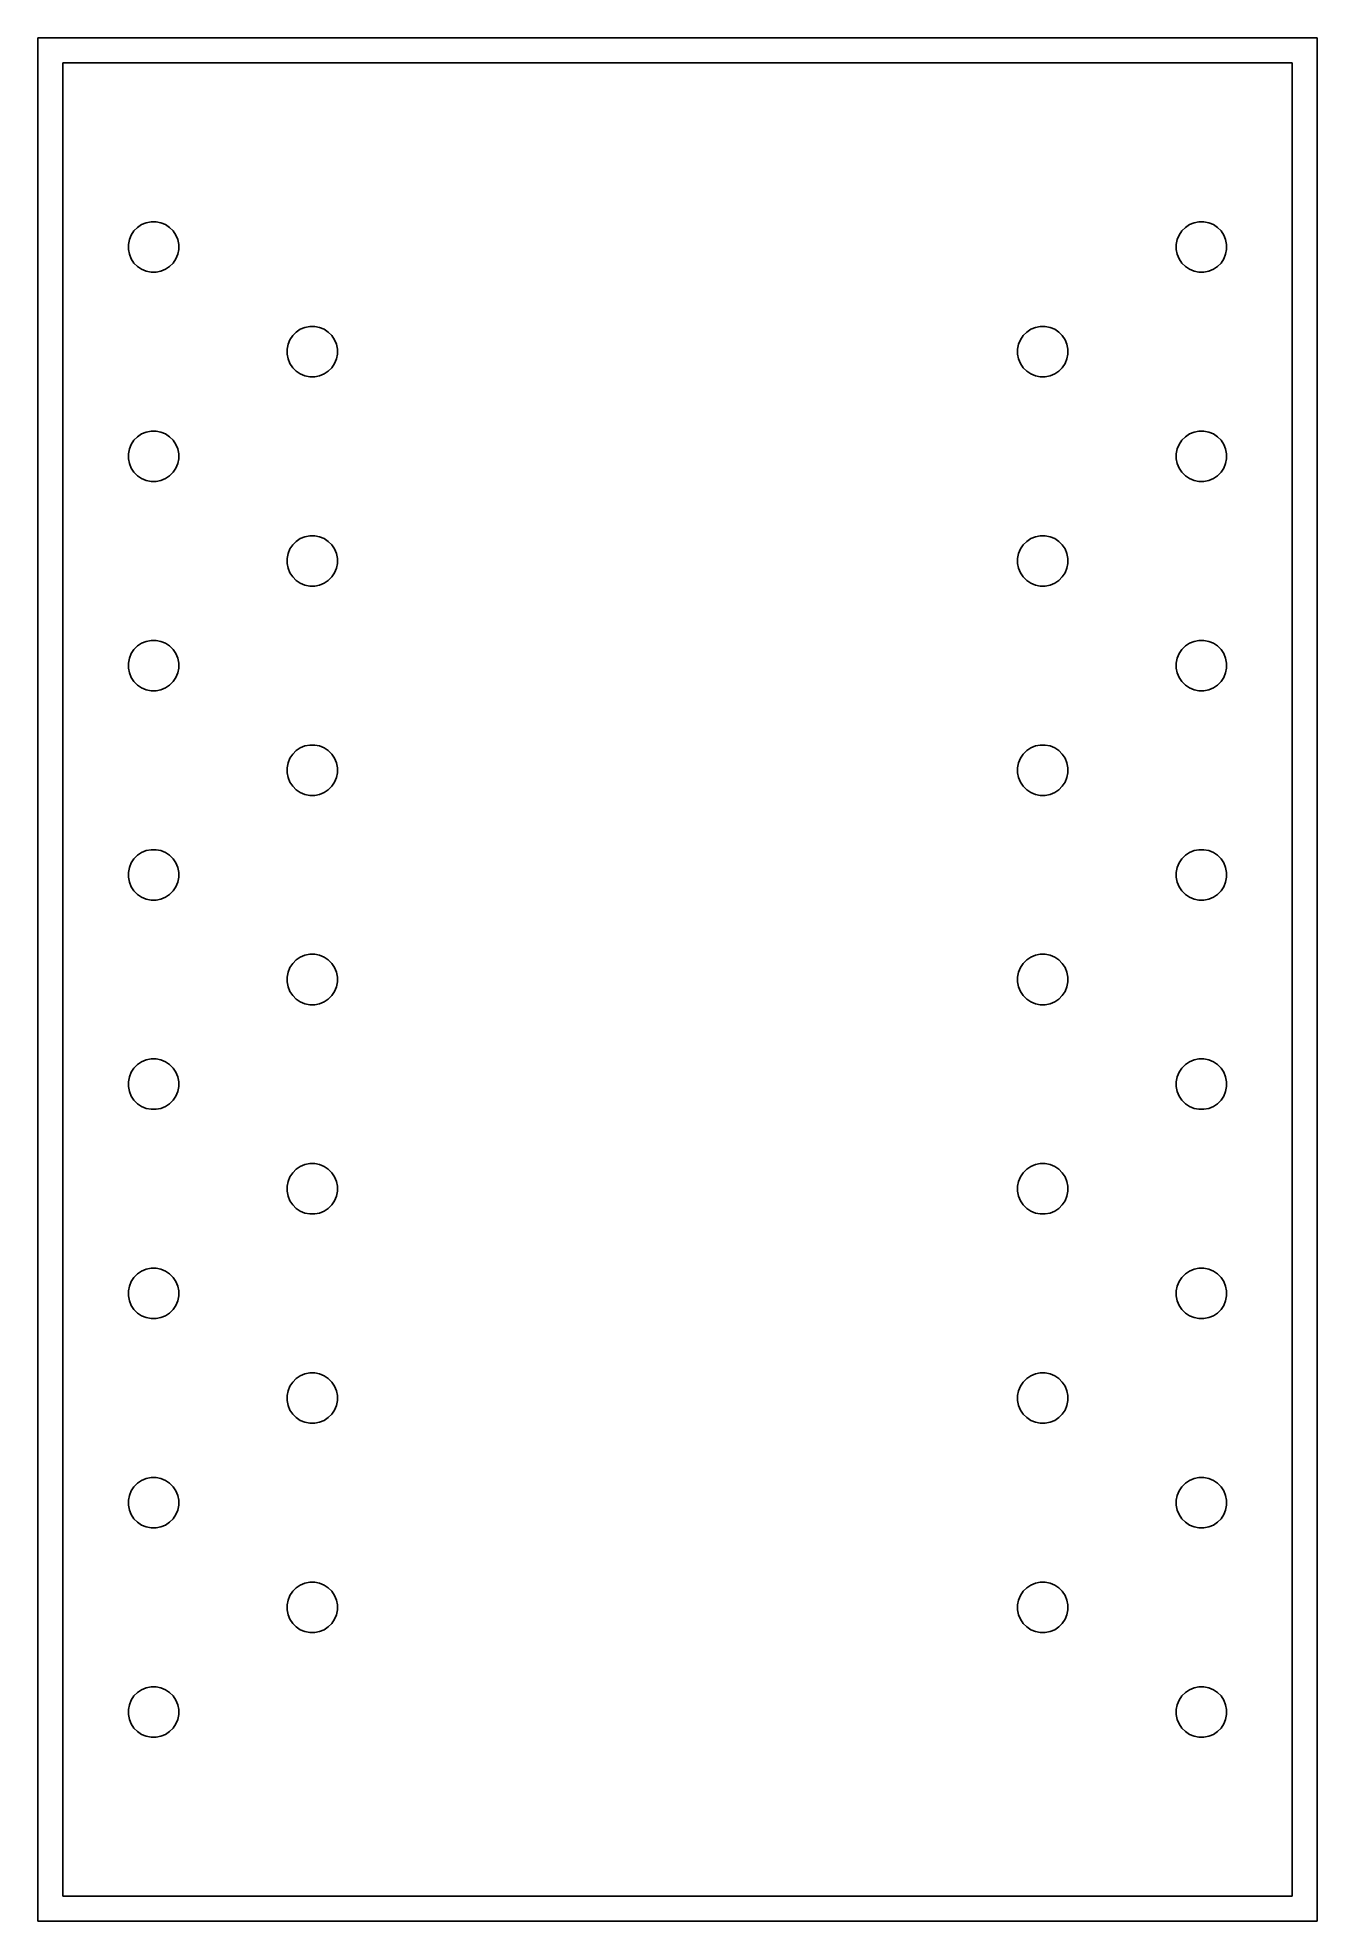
# Model space of a CAD drawing. Header units: metres. Extents: x -64 to 64, y -94 to 94.
import ezdxf

# ---------------------------------------------------------------- set-up
doc = ezdxf.new("R2010")
doc.units = ezdxf.units.M

msp = doc.modelspace()

# ---------------------------------------------------------------- linework, layer by layer
for p, q in [((63.5, 93.5), (-63.5, 93.5)), ((-63.5, 93.5), (-63.5, -93.5)), ((63.5, -93.5), (63.5, 93.5)), ((-61, -91), (-61, 91)), ((-61, 91), (61, 91)), ((61, 91), (61, -91)), ((-53.1842, 74.9377), (-53.5936, 74.6641)), ((-52.7292, 75.1261), (-53.1842, 74.9377)), ((-52.2462, 75.2222), (-52.7292, 75.1261)), ((-51.7538, 75.2222), (-52.2462, 75.2222)), ((-51.2708, 75.1261), (-51.7538, 75.2222)), ((-50.8158, 74.9377), (-51.2708, 75.1261)), ((-50.4063, 74.6641), (-50.8158, 74.9377)), ((50.8158, 74.9377), (50.4063, 74.6641)), ((51.2708, 75.1261), (50.8158, 74.9377)), ((51.7538, 75.2222), (51.2708, 75.1261)), ((52.2462, 75.2222), (51.7538, 75.2222)), ((52.7292, 75.1261), (52.2462, 75.2222)), ((53.1842, 74.9377), (52.7292, 75.1261)), ((53.5936, 74.6641), (53.1842, 74.9377)), ((-54.4039, 73.4514), (-54.5, 72.9684)), ((-54.5, 72.9684), (-54.5, 72.476)), ((-54.2155, 73.9064), (-54.4039, 73.4514)), ((-53.9419, 74.3159), (-54.2155, 73.9064)), ((-53.5936, 74.6641), (-53.9419, 74.3159)), ((-50.0581, 74.3159), (-50.4063, 74.6641)), ((-49.7845, 73.9064), (-50.0581, 74.3159)), ((-49.5961, 73.4514), (-49.7845, 73.9064)), ((-49.5, 72.9684), (-49.5961, 73.4514)), ((-49.5, 72.476), (-49.5, 72.9684)), ((49.5961, 73.4514), (49.5, 72.9684)), ((49.5, 72.9684), (49.5, 72.476)), ((49.7845, 73.9064), (49.5961, 73.4514)), ((50.0581, 74.3159), (49.7845, 73.9064)), ((50.4063, 74.6641), (50.0581, 74.3159)), ((53.9419, 74.3159), (53.5936, 74.6641)), ((54.2155, 73.9064), (53.9419, 74.3159)), ((54.4039, 73.4514), (54.2155, 73.9064)), ((54.5, 72.9684), (54.4039, 73.4514)), ((54.5, 72.476), (54.5, 72.9684)), ((-54.5, 72.476), (-54.4039, 71.993)), ((-54.4039, 71.993), (-54.2155, 71.538)), ((-54.2155, 71.538), (-53.9419, 71.1286)), ((-53.9419, 71.1286), (-53.5936, 70.7803)), ((-50.4063, 70.7803), (-50.0581, 71.1286)), ((-50.0581, 71.1286), (-49.7845, 71.538)), ((-49.7845, 71.538), (-49.5961, 71.993)), ((-49.5961, 71.993), (-49.5, 72.476)), ((49.5, 72.476), (49.5961, 71.993)), ((49.5961, 71.993), (49.7845, 71.538)), ((49.7845, 71.538), (50.0581, 71.1286)), ((50.0581, 71.1286), (50.4063, 70.7803)), ((53.5936, 70.7803), (53.9419, 71.1286)), ((53.9419, 71.1286), (54.2155, 71.538)), ((54.2155, 71.538), (54.4039, 71.993)), ((54.4039, 71.993), (54.5, 72.476)), ((-53.5936, 70.7803), (-53.1842, 70.5067)), ((-53.1842, 70.5067), (-52.7292, 70.3183)), ((-52.7292, 70.3183), (-52.2462, 70.2222)), ((-52.2462, 70.2222), (-51.7538, 70.2222)), ((-51.7538, 70.2222), (-51.2708, 70.3183)), ((-51.2708, 70.3183), (-50.8158, 70.5067)), ((-50.8158, 70.5067), (-50.4063, 70.7803)), ((50.4063, 70.7803), (50.8158, 70.5067)), ((50.8158, 70.5067), (51.2708, 70.3183)), ((51.2708, 70.3183), (51.7538, 70.2222)), ((51.7538, 70.2222), (52.2462, 70.2222)), ((52.2462, 70.2222), (52.7292, 70.3183)), ((52.7292, 70.3183), (53.1842, 70.5067)), ((53.1842, 70.5067), (53.5936, 70.7803)), ((-38.1919, 63.927), (-38.4655, 63.5175)), ((-37.8436, 64.2752), (-38.1919, 63.927)), ((-37.4342, 64.5488), (-37.8436, 64.2752)), ((-36.9792, 64.7373), (-37.4342, 64.5488)), ((-36.4962, 64.8333), (-36.9792, 64.7373)), ((-36.0038, 64.8333), (-36.4962, 64.8333)), ((-35.5208, 64.7373), (-36.0038, 64.8333)), ((-35.0658, 64.5488), (-35.5208, 64.7373)), ((-34.6563, 64.2752), (-35.0658, 64.5488)), ((-34.3081, 63.927), (-34.6563, 64.2752)), ((-34.0345, 63.5175), (-34.3081, 63.927)), ((34.3081, 63.927), (34.0345, 63.5175)), ((34.6563, 64.2752), (34.3081, 63.927)), ((35.0658, 64.5488), (34.6563, 64.2752)), ((35.5208, 64.7373), (35.0658, 64.5488)), ((36.0038, 64.8333), (35.5208, 64.7373)), ((36.4962, 64.8333), (36.0038, 64.8333)), ((36.9792, 64.7373), (36.4962, 64.8333)), ((37.4342, 64.5488), (36.9792, 64.7373)), ((37.8436, 64.2752), (37.4342, 64.5488)), ((38.1919, 63.927), (37.8436, 64.2752)), ((38.4655, 63.5175), (38.1919, 63.927)), ((-38.6539, 63.0625), (-38.75, 62.5796)), ((-38.75, 62.5796), (-38.75, 62.0871)), ((-38.75, 62.0871), (-38.6539, 61.6041)), ((-38.4655, 63.5175), (-38.6539, 63.0625)), ((-33.8461, 63.0625), (-34.0345, 63.5175)), ((-33.75, 62.5796), (-33.8461, 63.0625)), ((-33.8461, 61.6041), (-33.75, 62.0871)), ((-33.75, 62.0871), (-33.75, 62.5796)), ((33.8461, 63.0625), (33.75, 62.5796)), ((33.75, 62.5796), (33.75, 62.0871)), ((33.75, 62.0871), (33.8461, 61.6041)), ((34.0345, 63.5175), (33.8461, 63.0625)), ((38.6539, 63.0625), (38.4655, 63.5175)), ((38.75, 62.5796), (38.6539, 63.0625)), ((38.6539, 61.6041), (38.75, 62.0871)), ((38.75, 62.0871), (38.75, 62.5796)), ((-38.6539, 61.6041), (-38.4655, 61.1491)), ((-38.4655, 61.1491), (-38.1919, 60.7397)), ((-38.1919, 60.7397), (-37.8436, 60.3914)), ((-37.8436, 60.3914), (-37.4342, 60.1179)), ((-37.4342, 60.1179), (-36.9792, 59.9294)), ((-36.9792, 59.9294), (-36.4962, 59.8333)), ((-36.0038, 59.8333), (-35.5208, 59.9294)), ((-35.5208, 59.9294), (-35.0658, 60.1179)), ((-35.0658, 60.1179), (-34.6563, 60.3914)), ((-34.6563, 60.3914), (-34.3081, 60.7397)), ((-34.3081, 60.7397), (-34.0345, 61.1491)), ((-34.0345, 61.1491), (-33.8461, 61.6041)), ((33.8461, 61.6041), (34.0345, 61.1491)), ((34.0345, 61.1491), (34.3081, 60.7397)), ((34.3081, 60.7397), (34.6563, 60.3914)), ((34.6563, 60.3914), (35.0658, 60.1179)), ((35.0658, 60.1179), (35.5208, 59.9294)), ((35.5208, 59.9294), (36.0038, 59.8333)), ((36.4962, 59.8333), (36.9792, 59.9294)), ((36.9792, 59.9294), (37.4342, 60.1179)), ((37.4342, 60.1179), (37.8436, 60.3914)), ((37.8436, 60.3914), (38.1919, 60.7397)), ((38.1919, 60.7397), (38.4655, 61.1491)), ((38.4655, 61.1491), (38.6539, 61.6041)), ((-36.4962, 59.8333), (-36.0038, 59.8333)), ((36.0038, 59.8333), (36.4962, 59.8333)), ((-52.7292, 54.3484), (-53.1842, 54.1599)), ((-52.2462, 54.4444), (-52.7292, 54.3484)), ((-51.7538, 54.4444), (-52.2462, 54.4444)), ((-51.2708, 54.3484), (-51.7538, 54.4444)), ((-50.8158, 54.1599), (-51.2708, 54.3484)), ((51.2708, 54.3484), (50.8158, 54.1599)), ((51.7538, 54.4444), (51.2708, 54.3484)), ((52.2462, 54.4444), (51.7538, 54.4444)), ((52.7292, 54.3484), (52.2462, 54.4444)), ((53.1842, 54.1599), (52.7292, 54.3484)), ((-54.4039, 52.6737), (-54.5, 52.1907)), ((-54.2155, 53.1286), (-54.4039, 52.6737)), ((-53.9419, 53.5381), (-54.2155, 53.1286)), ((-53.5936, 53.8863), (-53.9419, 53.5381)), ((-53.1842, 54.1599), (-53.5936, 53.8863)), ((-50.4063, 53.8863), (-50.8158, 54.1599)), ((-50.0581, 53.5381), (-50.4063, 53.8863)), ((-49.7845, 53.1286), (-50.0581, 53.5381)), ((-49.5961, 52.6737), (-49.7845, 53.1286)), ((-49.5, 52.1907), (-49.5961, 52.6737)), ((49.5961, 52.6737), (49.5, 52.1907)), ((49.7845, 53.1286), (49.5961, 52.6737)), ((50.0581, 53.5381), (49.7845, 53.1286)), ((50.4063, 53.8863), (50.0581, 53.5381)), ((50.8158, 54.1599), (50.4063, 53.8863)), ((53.5936, 53.8863), (53.1842, 54.1599)), ((53.9419, 53.5381), (53.5936, 53.8863)), ((54.2155, 53.1286), (53.9419, 53.5381)), ((54.4039, 52.6737), (54.2155, 53.1286)), ((54.5, 52.1907), (54.4039, 52.6737)), ((-54.5, 52.1907), (-54.5, 51.6982)), ((-54.5, 51.6982), (-54.4039, 51.2152)), ((-54.4039, 51.2152), (-54.2155, 50.7602)), ((-54.2155, 50.7602), (-53.9419, 50.3508)), ((-50.0581, 50.3508), (-49.7845, 50.7602)), ((-49.7845, 50.7602), (-49.5961, 51.2152)), ((-49.5961, 51.2152), (-49.5, 51.6982)), ((-49.5, 51.6982), (-49.5, 52.1907)), ((49.5, 52.1907), (49.5, 51.6982)), ((49.5, 51.6982), (49.5961, 51.2152)), ((49.5961, 51.2152), (49.7845, 50.7602)), ((49.7845, 50.7602), (50.0581, 50.3508)), ((53.9419, 50.3508), (54.2155, 50.7602)), ((54.2155, 50.7602), (54.4039, 51.2152)), ((54.4039, 51.2152), (54.5, 51.6982)), ((54.5, 51.6982), (54.5, 52.1907)), ((-53.9419, 50.3508), (-53.5936, 50.0026)), ((-53.5936, 50.0026), (-53.1842, 49.729)), ((-53.1842, 49.729), (-52.7292, 49.5405)), ((-52.7292, 49.5405), (-52.2462, 49.4444)), ((-52.2462, 49.4444), (-51.7538, 49.4444)), ((-51.7538, 49.4444), (-51.2708, 49.5405)), ((-51.2708, 49.5405), (-50.8158, 49.729)), ((-50.8158, 49.729), (-50.4063, 50.0026)), ((-50.4063, 50.0026), (-50.0581, 50.3508)), ((50.0581, 50.3508), (50.4063, 50.0026)), ((50.4063, 50.0026), (50.8158, 49.729)), ((50.8158, 49.729), (51.2708, 49.5405)), ((51.2708, 49.5405), (51.7538, 49.4444)), ((51.7538, 49.4444), (52.2462, 49.4444)), ((52.2462, 49.4444), (52.7292, 49.5405)), ((52.7292, 49.5405), (53.1842, 49.729)), ((53.1842, 49.729), (53.5936, 50.0026)), ((53.5936, 50.0026), (53.9419, 50.3508)), ((-38.1919, 43.1492), (-38.4655, 42.7397)), ((-37.8436, 43.4974), (-38.1919, 43.1492)), ((-37.4342, 43.771), (-37.8436, 43.4974)), ((-36.9792, 43.9595), (-37.4342, 43.771)), ((-36.4962, 44.0555), (-36.9792, 43.9595)), ((-36.0038, 44.0555), (-36.4962, 44.0555)), ((-35.5208, 43.9595), (-36.0038, 44.0555)), ((-35.0658, 43.771), (-35.5208, 43.9595)), ((-34.6563, 43.4974), (-35.0658, 43.771)), ((-34.3081, 43.1492), (-34.6563, 43.4974)), ((-34.0345, 42.7397), (-34.3081, 43.1492)), ((34.3081, 43.1492), (34.0345, 42.7397)), ((34.6563, 43.4974), (34.3081, 43.1492)), ((35.0658, 43.771), (34.6563, 43.4974)), ((35.5208, 43.9595), (35.0658, 43.771)), ((36.0038, 44.0555), (35.5208, 43.9595)), ((36.4962, 44.0555), (36.0038, 44.0555)), ((36.9792, 43.9595), (36.4962, 44.0555)), ((37.4342, 43.771), (36.9792, 43.9595)), ((37.8436, 43.4974), (37.4342, 43.771)), ((38.1919, 43.1492), (37.8436, 43.4974)), ((38.4655, 42.7397), (38.1919, 43.1492)), ((-38.6539, 42.2848), (-38.75, 41.8018)), ((-38.75, 41.8018), (-38.75, 41.3093)), ((-38.75, 41.3093), (-38.6539, 40.8263)), ((-38.4655, 42.7397), (-38.6539, 42.2848)), ((-33.8461, 42.2848), (-34.0345, 42.7397)), ((-33.75, 41.8018), (-33.8461, 42.2848)), ((-33.8461, 40.8263), (-33.75, 41.3093)), ((-33.75, 41.3093), (-33.75, 41.8018)), ((33.8461, 42.2848), (33.75, 41.8018)), ((33.75, 41.8018), (33.75, 41.3093)), ((33.75, 41.3093), (33.8461, 40.8263)), ((34.0345, 42.7397), (33.8461, 42.2848)), ((38.6539, 42.2848), (38.4655, 42.7397)), ((38.75, 41.8018), (38.6539, 42.2848)), ((38.6539, 40.8263), (38.75, 41.3093)), ((38.75, 41.3093), (38.75, 41.8018)), ((-38.6539, 40.8263), (-38.4655, 40.3714)), ((-38.4655, 40.3714), (-38.1919, 39.9619)), ((-38.1919, 39.9619), (-37.8436, 39.6137)), ((-37.8436, 39.6137), (-37.4342, 39.3401)), ((-37.4342, 39.3401), (-36.9792, 39.1516)), ((-35.5208, 39.1516), (-35.0658, 39.3401)), ((-35.0658, 39.3401), (-34.6563, 39.6137)), ((-34.6563, 39.6137), (-34.3081, 39.9619)), ((-34.3081, 39.9619), (-34.0345, 40.3714)), ((-34.0345, 40.3714), (-33.8461, 40.8263)), ((33.8461, 40.8263), (34.0345, 40.3714)), ((34.0345, 40.3714), (34.3081, 39.9619)), ((34.3081, 39.9619), (34.6563, 39.6137)), ((34.6563, 39.6137), (35.0658, 39.3401)), ((35.0658, 39.3401), (35.5208, 39.1516)), ((36.9792, 39.1516), (37.4342, 39.3401)), ((37.4342, 39.3401), (37.8436, 39.6137)), ((37.8436, 39.6137), (38.1919, 39.9619)), ((38.1919, 39.9619), (38.4655, 40.3714)), ((38.4655, 40.3714), (38.6539, 40.8263)), ((-36.9792, 39.1516), (-36.4962, 39.0555)), ((-36.4962, 39.0555), (-36.0038, 39.0555)), ((-36.0038, 39.0555), (-35.5208, 39.1516)), ((35.5208, 39.1516), (36.0038, 39.0555)), ((36.0038, 39.0555), (36.4962, 39.0555)), ((36.4962, 39.0555), (36.9792, 39.1516)), ((-52.2462, 33.6667), (-52.7292, 33.5706)), ((-51.7538, 33.6667), (-52.2462, 33.6667)), ((-51.2708, 33.5706), (-51.7538, 33.6667)), ((51.7538, 33.6667), (51.2708, 33.5706)), ((52.2462, 33.6667), (51.7538, 33.6667)), ((52.7292, 33.5706), (52.2462, 33.6667)), ((-54.4039, 31.8959), (-54.5, 31.4129)), ((-54.2155, 32.3509), (-54.4039, 31.8959)), ((-53.9419, 32.7603), (-54.2155, 32.3509)), ((-53.5936, 33.1085), (-53.9419, 32.7603)), ((-53.1842, 33.3821), (-53.5936, 33.1085)), ((-52.7292, 33.5706), (-53.1842, 33.3821)), ((-50.8158, 33.3821), (-51.2708, 33.5706)), ((-50.4063, 33.1085), (-50.8158, 33.3821)), ((-50.0581, 32.7603), (-50.4063, 33.1085)), ((-49.7845, 32.3509), (-50.0581, 32.7603)), ((-49.5961, 31.8959), (-49.7845, 32.3509)), ((-49.5, 31.4129), (-49.5961, 31.8959)), ((49.5961, 31.8959), (49.5, 31.4129)), ((49.7845, 32.3509), (49.5961, 31.8959)), ((50.0581, 32.7603), (49.7845, 32.3509)), ((50.4063, 33.1085), (50.0581, 32.7603)), ((50.8158, 33.3821), (50.4063, 33.1085)), ((51.2708, 33.5706), (50.8158, 33.3821)), ((53.1842, 33.3821), (52.7292, 33.5706)), ((53.5936, 33.1085), (53.1842, 33.3821)), ((53.9419, 32.7603), (53.5936, 33.1085)), ((54.2155, 32.3509), (53.9419, 32.7603)), ((54.4039, 31.8959), (54.2155, 32.3509)), ((54.5, 31.4129), (54.4039, 31.8959)), ((-54.5, 31.4129), (-54.5, 30.9204)), ((-54.5, 30.9204), (-54.4039, 30.4374)), ((-54.4039, 30.4374), (-54.2155, 29.9825)), ((-54.2155, 29.9825), (-53.9419, 29.573)), ((-50.0581, 29.573), (-49.7845, 29.9825)), ((-49.7845, 29.9825), (-49.5961, 30.4374)), ((-49.5961, 30.4374), (-49.5, 30.9204)), ((-49.5, 30.9204), (-49.5, 31.4129)), ((49.5, 31.4129), (49.5, 30.9204)), ((49.5, 30.9204), (49.5961, 30.4374)), ((49.5961, 30.4374), (49.7845, 29.9825)), ((49.7845, 29.9825), (50.0581, 29.573)), ((53.9419, 29.573), (54.2155, 29.9825)), ((54.2155, 29.9825), (54.4039, 30.4374)), ((54.4039, 30.4374), (54.5, 30.9204)), ((54.5, 30.9204), (54.5, 31.4129)), ((-53.9419, 29.573), (-53.5936, 29.2248)), ((-53.5936, 29.2248), (-53.1842, 28.9512)), ((-53.1842, 28.9512), (-52.7292, 28.7627)), ((-52.7292, 28.7627), (-52.2462, 28.6667)), ((-52.2462, 28.6667), (-51.7538, 28.6667)), ((-51.7538, 28.6667), (-51.2708, 28.7627)), ((-51.2708, 28.7627), (-50.8158, 28.9512)), ((-50.8158, 28.9512), (-50.4063, 29.2248)), ((-50.4063, 29.2248), (-50.0581, 29.573)), ((50.0581, 29.573), (50.4063, 29.2248)), ((50.4063, 29.2248), (50.8158, 28.9512)), ((50.8158, 28.9512), (51.2708, 28.7627)), ((51.2708, 28.7627), (51.7538, 28.6667)), ((51.7538, 28.6667), (52.2462, 28.6667)), ((52.2462, 28.6667), (52.7292, 28.7627)), ((52.7292, 28.7627), (53.1842, 28.9512)), ((53.1842, 28.9512), (53.5936, 29.2248)), ((53.5936, 29.2248), (53.9419, 29.573)), ((-37.8436, 22.7197), (-38.1919, 22.3714)), ((-37.4342, 22.9932), (-37.8436, 22.7197)), ((-36.9792, 23.1817), (-37.4342, 22.9932)), ((-36.4962, 23.2778), (-36.9792, 23.1817)), ((-36.0038, 23.2778), (-36.4962, 23.2778)), ((-35.5208, 23.1817), (-36.0038, 23.2778)), ((-35.0658, 22.9932), (-35.5208, 23.1817)), ((-34.6563, 22.7197), (-35.0658, 22.9932)), ((-34.3081, 22.3714), (-34.6563, 22.7197)), ((34.6563, 22.7197), (34.3081, 22.3714)), ((35.0658, 22.9932), (34.6563, 22.7197)), ((35.5208, 23.1817), (35.0658, 22.9932)), ((36.0038, 23.2778), (35.5208, 23.1817)), ((36.4962, 23.2778), (36.0038, 23.2778)), ((36.9792, 23.1817), (36.4962, 23.2778)), ((37.4342, 22.9932), (36.9792, 23.1817)), ((37.8436, 22.7197), (37.4342, 22.9932)), ((38.1919, 22.3714), (37.8436, 22.7197)), ((-38.6539, 21.507), (-38.75, 21.024)), ((-38.75, 21.024), (-38.75, 20.5315)), ((-38.4655, 21.962), (-38.6539, 21.507)), ((-38.1919, 22.3714), (-38.4655, 21.962)), ((-34.0345, 21.962), (-34.3081, 22.3714)), ((-33.8461, 21.507), (-34.0345, 21.962)), ((-33.75, 21.024), (-33.8461, 21.507)), ((-33.75, 20.5315), (-33.75, 21.024)), ((33.8461, 21.507), (33.75, 21.024)), ((33.75, 21.024), (33.75, 20.5315)), ((34.0345, 21.962), (33.8461, 21.507)), ((34.3081, 22.3714), (34.0345, 21.962)), ((38.4655, 21.962), (38.1919, 22.3714)), ((38.6539, 21.507), (38.4655, 21.962)), ((38.75, 21.024), (38.6539, 21.507)), ((38.75, 20.5315), (38.75, 21.024)), ((-38.75, 20.5315), (-38.6539, 20.0486)), ((-38.6539, 20.0486), (-38.4655, 19.5936)), ((-38.4655, 19.5936), (-38.1919, 19.1841)), ((-38.1919, 19.1841), (-37.8436, 18.8359)), ((-37.8436, 18.8359), (-37.4342, 18.5623)), ((-35.0658, 18.5623), (-34.6563, 18.8359)), ((-34.6563, 18.8359), (-34.3081, 19.1841)), ((-34.3081, 19.1841), (-34.0345, 19.5936)), ((-34.0345, 19.5936), (-33.8461, 20.0486)), ((-33.8461, 20.0486), (-33.75, 20.5315)), ((33.75, 20.5315), (33.8461, 20.0486)), ((33.8461, 20.0486), (34.0345, 19.5936)), ((34.0345, 19.5936), (34.3081, 19.1841)), ((34.3081, 19.1841), (34.6563, 18.8359)), ((34.6563, 18.8359), (35.0658, 18.5623)), ((37.4342, 18.5623), (37.8436, 18.8359)), ((37.8436, 18.8359), (38.1919, 19.1841)), ((38.1919, 19.1841), (38.4655, 19.5936)), ((38.4655, 19.5936), (38.6539, 20.0486)), ((38.6539, 20.0486), (38.75, 20.5315)), ((-37.4342, 18.5623), (-36.9792, 18.3738)), ((-36.9792, 18.3738), (-36.4962, 18.2778)), ((-36.4962, 18.2778), (-36.0038, 18.2778)), ((-36.0038, 18.2778), (-35.5208, 18.3738)), ((-35.5208, 18.3738), (-35.0658, 18.5623)), ((35.0658, 18.5623), (35.5208, 18.3738)), ((35.5208, 18.3738), (36.0038, 18.2778)), ((36.0038, 18.2778), (36.4962, 18.2778)), ((36.4962, 18.2778), (36.9792, 18.3738)), ((36.9792, 18.3738), (37.4342, 18.5623)), ((-54.2155, 11.5731), (-54.4039, 11.1181)), ((-53.9419, 11.9825), (-54.2155, 11.5731)), ((-53.5936, 12.3308), (-53.9419, 11.9825)), ((-53.1842, 12.6044), (-53.5936, 12.3308)), ((-52.7292, 12.7928), (-53.1842, 12.6044)), ((-52.2462, 12.8889), (-52.7292, 12.7928)), ((-51.7538, 12.8889), (-52.2462, 12.8889)), ((-51.2708, 12.7928), (-51.7538, 12.8889)), ((-50.8158, 12.6044), (-51.2708, 12.7928)), ((-50.4063, 12.3308), (-50.8158, 12.6044)), ((-50.0581, 11.9825), (-50.4063, 12.3308)), ((-49.7845, 11.5731), (-50.0581, 11.9825)), ((-49.5961, 11.1181), (-49.7845, 11.5731)), ((49.7845, 11.5731), (49.5961, 11.1181)), ((50.0581, 11.9825), (49.7845, 11.5731)), ((50.4063, 12.3308), (50.0581, 11.9825)), ((50.8158, 12.6044), (50.4063, 12.3308)), ((51.2708, 12.7928), (50.8158, 12.6044)), ((51.7538, 12.8889), (51.2708, 12.7928)), ((52.2462, 12.8889), (51.7538, 12.8889)), ((52.7292, 12.7928), (52.2462, 12.8889)), ((53.1842, 12.6044), (52.7292, 12.7928)), ((53.5936, 12.3308), (53.1842, 12.6044)), ((53.9419, 11.9825), (53.5936, 12.3308)), ((54.2155, 11.5731), (53.9419, 11.9825)), ((54.4039, 11.1181), (54.2155, 11.5731)), ((-54.4039, 11.1181), (-54.5, 10.6351)), ((-54.5, 10.6351), (-54.5, 10.1427)), ((-54.5, 10.1427), (-54.4039, 9.65965)), ((-54.4039, 9.65965), (-54.2155, 9.20468)), ((-49.7845, 9.20468), (-49.5961, 9.65965)), ((-49.5, 10.6351), (-49.5961, 11.1181)), ((-49.5961, 9.65965), (-49.5, 10.1427)), ((-49.5, 10.1427), (-49.5, 10.6351)), ((49.5961, 11.1181), (49.5, 10.6351)), ((49.5, 10.6351), (49.5, 10.1427)), ((49.5, 10.1427), (49.5961, 9.65965)), ((49.5961, 9.65965), (49.7845, 9.20468)), ((54.2155, 9.20468), (54.4039, 9.65965)), ((54.5, 10.6351), (54.4039, 11.1181)), ((54.4039, 9.65965), (54.5, 10.1427)), ((54.5, 10.1427), (54.5, 10.6351)), ((-54.2155, 9.20468), (-53.9419, 8.79523)), ((-53.9419, 8.79523), (-53.5936, 8.44701)), ((-53.5936, 8.44701), (-53.1842, 8.17342)), ((-53.1842, 8.17342), (-52.7292, 7.98495)), ((-52.7292, 7.98495), (-52.2462, 7.88889)), ((-52.2462, 7.88889), (-51.7538, 7.88889)), ((-51.7538, 7.88889), (-51.2708, 7.98495)), ((-51.2708, 7.98495), (-50.8158, 8.17342)), ((-50.8158, 8.17342), (-50.4063, 8.44701)), ((-50.4063, 8.44701), (-50.0581, 8.79523)), ((-50.0581, 8.79523), (-49.7845, 9.20468)), ((49.7845, 9.20468), (50.0581, 8.79523)), ((50.0581, 8.79523), (50.4063, 8.44701)), ((50.4063, 8.44701), (50.8158, 8.17342)), ((50.8158, 8.17342), (51.2708, 7.98495)), ((51.2708, 7.98495), (51.7538, 7.88889)), ((51.7538, 7.88889), (52.2462, 7.88889)), ((52.2462, 7.88889), (52.7292, 7.98495)), ((52.7292, 7.98495), (53.1842, 8.17342)), ((53.1842, 8.17342), (53.5936, 8.44701)), ((53.5936, 8.44701), (53.9419, 8.79523)), ((53.9419, 8.79523), (54.2155, 9.20468)), ((-37.8436, 1.94186), (-38.1919, 1.59364)), ((-37.4342, 2.21547), (-37.8436, 1.94186)), ((-36.9792, 2.40392), (-37.4342, 2.21547)), ((-36.4962, 2.5), (-36.9792, 2.40392)), ((-36.0038, 2.5), (-36.4962, 2.5)), ((-35.5208, 2.40392), (-36.0038, 2.5)), ((-35.0658, 2.21547), (-35.5208, 2.40392)), ((-34.6563, 1.94186), (-35.0658, 2.21547)), ((-34.3081, 1.59364), (-34.6563, 1.94186)), ((34.6563, 1.94186), (34.3081, 1.59364)), ((35.0658, 2.21547), (34.6563, 1.94186)), ((35.5208, 2.40392), (35.0658, 2.21547)), ((36.0038, 2.5), (35.5208, 2.40392)), ((36.4962, 2.5), (36.0038, 2.5)), ((36.9792, 2.40392), (36.4962, 2.5)), ((37.4342, 2.21547), (36.9792, 2.40392)), ((37.8436, 1.94186), (37.4342, 2.21547)), ((38.1919, 1.59364), (37.8436, 1.94186)), ((-38.6539, 0.72922), (-38.75, 0.24622)), ((-38.75, 0.24622), (-38.75, -0.24622)), ((-38.4655, 1.18419), (-38.6539, 0.72922)), ((-38.1919, 1.59364), (-38.4655, 1.18419)), ((-34.0345, 1.18419), (-34.3081, 1.59364)), ((-33.8461, 0.72922), (-34.0345, 1.18419)), ((-33.75, 0.24622), (-33.8461, 0.72922)), ((-33.75, -0.24622), (-33.75, 0.24622)), ((33.8461, 0.72922), (33.75, 0.24622)), ((33.75, 0.24622), (33.75, -0.24622)), ((34.0345, 1.18419), (33.8461, 0.72922)), ((34.3081, 1.59364), (34.0345, 1.18419)), ((38.4655, 1.18419), (38.1919, 1.59364)), ((38.6539, 0.72922), (38.4655, 1.18419)), ((38.75, 0.24622), (38.6539, 0.72922)), ((38.75, -0.24622), (38.75, 0.24622)), ((-38.75, -0.24622), (-38.6539, -0.72922)), ((-38.6539, -0.72922), (-38.4655, -1.18419)), ((-38.4655, -1.18419), (-38.1919, -1.59364)), ((-38.1919, -1.59364), (-37.8436, -1.94186)), ((-34.6563, -1.94186), (-34.3081, -1.59364)), ((-34.3081, -1.59364), (-34.0345, -1.18419)), ((-34.0345, -1.18419), (-33.8461, -0.72922)), ((-33.8461, -0.72922), (-33.75, -0.24622)), ((33.75, -0.24622), (33.8461, -0.72922)), ((33.8461, -0.72922), (34.0345, -1.18419)), ((34.0345, -1.18419), (34.3081, -1.59364)), ((34.3081, -1.59364), (34.6563, -1.94186)), ((37.8436, -1.94186), (38.1919, -1.59364)), ((38.1919, -1.59364), (38.4655, -1.18419)), ((38.4655, -1.18419), (38.6539, -0.72922)), ((38.6539, -0.72922), (38.75, -0.24622)), ((-37.8436, -1.94186), (-37.4342, -2.21547)), ((-37.4342, -2.21547), (-36.9792, -2.40392)), ((-36.9792, -2.40392), (-36.4962, -2.49998)), ((-36.4962, -2.49998), (-36.0038, -2.5)), ((-36.0038, -2.5), (-35.5208, -2.40392)), ((-35.5208, -2.40392), (-35.0658, -2.21547)), ((-35.0658, -2.21547), (-34.6563, -1.94186)), ((34.6563, -1.94186), (35.0658, -2.21547)), ((35.0658, -2.21547), (35.5208, -2.40392)), ((35.5208, -2.40392), (36.0038, -2.49998)), ((36.0038, -2.49998), (36.4962, -2.5)), ((36.4962, -2.5), (36.9792, -2.40392)), ((36.9792, -2.40392), (37.4342, -2.21547)), ((37.4342, -2.21547), (37.8436, -1.94186)), ((-54.2155, -9.20468), (-54.4039, -9.65965)), ((-53.9419, -8.79523), (-54.2155, -9.20468)), ((-53.5936, -8.44701), (-53.9419, -8.79523)), ((-53.1842, -8.17342), (-53.5936, -8.44701)), ((-52.7292, -7.98495), (-53.1842, -8.17342)), ((-52.2462, -7.88889), (-52.7292, -7.98495)), ((-51.7538, -7.88889), (-52.2462, -7.88889)), ((-51.2708, -7.98495), (-51.7538, -7.88889)), ((-50.8158, -8.17342), (-51.2708, -7.98495)), ((-50.4063, -8.44701), (-50.8158, -8.17342)), ((-50.0581, -8.79523), (-50.4063, -8.44701)), ((-49.7845, -9.20468), (-50.0581, -8.79523)), ((-49.5961, -9.65965), (-49.7845, -9.20468)), ((49.7845, -9.20468), (49.5961, -9.65965)), ((50.0581, -8.79523), (49.7845, -9.20468)), ((50.4063, -8.44701), (50.0581, -8.79523)), ((50.8158, -8.17342), (50.4063, -8.44701)), ((51.2708, -7.98495), (50.8158, -8.17342)), ((51.7538, -7.88889), (51.2708, -7.98495)), ((52.2462, -7.88889), (51.7538, -7.88889)), ((52.7292, -7.98495), (52.2462, -7.88889)), ((53.1842, -8.17342), (52.7292, -7.98495)), ((53.5936, -8.44701), (53.1842, -8.17342)), ((53.9419, -8.79523), (53.5936, -8.44701)), ((54.2155, -9.20468), (53.9419, -8.79523)), ((54.4039, -9.65965), (54.2155, -9.20468)), ((-54.4039, -9.65965), (-54.5, -10.1427)), ((-54.5, -10.1427), (-54.5, -10.6351)), ((-54.5, -10.6351), (-54.4039, -11.1181)), ((-54.4039, -11.1181), (-54.2155, -11.5731)), ((-49.7845, -11.5731), (-49.5961, -11.1181)), ((-49.5, -10.1427), (-49.5961, -9.65965)), ((-49.5961, -11.1181), (-49.5, -10.6351)), ((-49.5, -10.6351), (-49.5, -10.1427)), ((49.5961, -9.65965), (49.5, -10.1427)), ((49.5, -10.1427), (49.5, -10.6351)), ((49.5, -10.6351), (49.5961, -11.1181)), ((49.5961, -11.1181), (49.7845, -11.5731)), ((54.2155, -11.5731), (54.4039, -11.1181)), ((54.5, -10.1427), (54.4039, -9.65965)), ((54.4039, -11.1181), (54.5, -10.6351)), ((54.5, -10.6351), (54.5, -10.1427)), ((-54.2155, -11.5731), (-53.9419, -11.9825)), ((-53.9419, -11.9825), (-53.5936, -12.3308)), ((-53.5936, -12.3308), (-53.1842, -12.6044)), ((-53.1842, -12.6044), (-52.7292, -12.7928)), ((-52.7292, -12.7928), (-52.2462, -12.8889)), ((-52.2462, -12.8889), (-51.7538, -12.8889)), ((-51.7538, -12.8889), (-51.2708, -12.7928)), ((-51.2708, -12.7928), (-50.8158, -12.6044)), ((-50.8158, -12.6044), (-50.4063, -12.3308)), ((-50.4063, -12.3308), (-50.0581, -11.9825)), ((-50.0581, -11.9825), (-49.7845, -11.5731)), ((49.7845, -11.5731), (50.0581, -11.9825)), ((50.0581, -11.9825), (50.4063, -12.3308)), ((50.4063, -12.3308), (50.8158, -12.6044)), ((50.8158, -12.6044), (51.2708, -12.7928)), ((51.2708, -12.7928), (51.7538, -12.8889)), ((51.7538, -12.8889), (52.2462, -12.8889)), ((52.2462, -12.8889), (52.7292, -12.7928)), ((52.7292, -12.7928), (53.1842, -12.6044)), ((53.1842, -12.6044), (53.5936, -12.3308)), ((53.5936, -12.3308), (53.9419, -11.9825)), ((53.9419, -11.9825), (54.2155, -11.5731)), ((-37.4342, -18.5623), (-37.8436, -18.8359)), ((-36.9792, -18.3738), (-37.4342, -18.5623)), ((-36.4962, -18.2778), (-36.9792, -18.3738)), ((-36.0038, -18.2778), (-36.4962, -18.2778)), ((-35.5208, -18.3738), (-36.0038, -18.2778)), ((-35.0658, -18.5623), (-35.5208, -18.3738)), ((-34.6563, -18.8359), (-35.0658, -18.5623)), ((35.0658, -18.5623), (34.6563, -18.8359)), ((35.5208, -18.3738), (35.0658, -18.5623)), ((36.0038, -18.2778), (35.5208, -18.3738)), ((36.4962, -18.2778), (36.0038, -18.2778)), ((36.9792, -18.3738), (36.4962, -18.2778)), ((37.4342, -18.5623), (36.9792, -18.3738)), ((37.8436, -18.8359), (37.4342, -18.5623)), ((-38.6539, -20.0486), (-38.75, -20.5315)), ((-38.75, -20.5315), (-38.75, -21.024)), ((-38.4655, -19.5936), (-38.6539, -20.0486)), ((-38.1919, -19.1841), (-38.4655, -19.5936)), ((-37.8436, -18.8359), (-38.1919, -19.1841)), ((-34.3081, -19.1841), (-34.6563, -18.8359)), ((-34.0345, -19.5936), (-34.3081, -19.1841)), ((-33.8461, -20.0486), (-34.0345, -19.5936)), ((-33.75, -20.5315), (-33.8461, -20.0486)), ((-33.75, -21.024), (-33.75, -20.5315)), ((33.8461, -20.0486), (33.75, -20.5315)), ((33.75, -20.5315), (33.75, -21.024)), ((34.0345, -19.5936), (33.8461, -20.0486)), ((34.3081, -19.1841), (34.0345, -19.5936)), ((34.6563, -18.8359), (34.3081, -19.1841)), ((38.1919, -19.1841), (37.8436, -18.8359)), ((38.4655, -19.5936), (38.1919, -19.1841)), ((38.6539, -20.0486), (38.4655, -19.5936)), ((38.75, -20.5315), (38.6539, -20.0486)), ((38.75, -21.024), (38.75, -20.5315)), ((-38.75, -21.024), (-38.6539, -21.507)), ((-38.6539, -21.507), (-38.4655, -21.962)), ((-38.4655, -21.962), (-38.1919, -22.3714)), ((-38.1919, -22.3714), (-37.8436, -22.7197)), ((-34.6563, -22.7197), (-34.3081, -22.3714)), ((-34.3081, -22.3714), (-34.0345, -21.962)), ((-34.0345, -21.962), (-33.8461, -21.507)), ((-33.8461, -21.507), (-33.75, -21.024)), ((33.75, -21.024), (33.8461, -21.507)), ((33.8461, -21.507), (34.0345, -21.962)), ((34.0345, -21.962), (34.3081, -22.3714)), ((34.3081, -22.3714), (34.6563, -22.7197)), ((37.8436, -22.7197), (38.1919, -22.3714)), ((38.1919, -22.3714), (38.4655, -21.962)), ((38.4655, -21.962), (38.6539, -21.507)), ((38.6539, -21.507), (38.75, -21.024)), ((-37.8436, -22.7197), (-37.4342, -22.9932)), ((-37.4342, -22.9932), (-36.9792, -23.1817)), ((-36.9792, -23.1817), (-36.4962, -23.2778)), ((-36.4962, -23.2778), (-36.0038, -23.2778)), ((-36.0038, -23.2778), (-35.5208, -23.1817)), ((-35.5208, -23.1817), (-35.0658, -22.9932)), ((-35.0658, -22.9932), (-34.6563, -22.7197)), ((34.6563, -22.7197), (35.0658, -22.9932)), ((35.0658, -22.9932), (35.5208, -23.1817)), ((35.5208, -23.1817), (36.0038, -23.2778)), ((36.0038, -23.2778), (36.4962, -23.2778)), ((36.4962, -23.2778), (36.9792, -23.1817)), ((36.9792, -23.1817), (37.4342, -22.9932)), ((37.4342, -22.9932), (37.8436, -22.7197)), ((-53.9419, -29.573), (-54.2155, -29.9825)), ((-53.5936, -29.2248), (-53.9419, -29.573)), ((-53.1842, -28.9512), (-53.5936, -29.2248)), ((-52.7292, -28.7627), (-53.1842, -28.9512)), ((-52.2462, -28.6667), (-52.7292, -28.7627)), ((-51.7538, -28.6667), (-52.2462, -28.6667)), ((-51.2708, -28.7627), (-51.7538, -28.6667)), ((-50.8158, -28.9512), (-51.2708, -28.7627)), ((-50.4063, -29.2248), (-50.8158, -28.9512)), ((-50.0581, -29.573), (-50.4063, -29.2248)), ((-49.7845, -29.9825), (-50.0581, -29.573)), ((50.0581, -29.573), (49.7845, -29.9825)), ((50.4063, -29.2248), (50.0581, -29.573)), ((50.8158, -28.9512), (50.4063, -29.2248)), ((51.2708, -28.7627), (50.8158, -28.9512)), ((51.7538, -28.6667), (51.2708, -28.7627)), ((52.2462, -28.6667), (51.7538, -28.6667)), ((52.7292, -28.7627), (52.2462, -28.6667)), ((53.1842, -28.9512), (52.7292, -28.7627)), ((53.5936, -29.2248), (53.1842, -28.9512)), ((53.9419, -29.573), (53.5936, -29.2248)), ((54.2155, -29.9825), (53.9419, -29.573)), ((-54.4039, -30.4374), (-54.5, -30.9204)), ((-54.5, -30.9204), (-54.5, -31.4129)), ((-54.5, -31.4129), (-54.4039, -31.8959)), ((-54.2155, -29.9825), (-54.4039, -30.4374)), ((-49.5961, -30.4374), (-49.7845, -29.9825)), ((-49.5, -30.9204), (-49.5961, -30.4374)), ((-49.5961, -31.8959), (-49.5, -31.4129)), ((-49.5, -31.4129), (-49.5, -30.9204)), ((49.5961, -30.4374), (49.5, -30.9204)), ((49.5, -30.9204), (49.5, -31.4129)), ((49.5, -31.4129), (49.5961, -31.8959)), ((49.7845, -29.9825), (49.5961, -30.4374)), ((54.4039, -30.4374), (54.2155, -29.9825)), ((54.5, -30.9204), (54.4039, -30.4374)), ((54.4039, -31.8959), (54.5, -31.4129)), ((54.5, -31.4129), (54.5, -30.9204)), ((-54.4039, -31.8959), (-54.2155, -32.3509)), ((-54.2155, -32.3509), (-53.9419, -32.7603)), ((-53.9419, -32.7603), (-53.5936, -33.1085)), ((-53.5936, -33.1085), (-53.1842, -33.3821)), ((-53.1842, -33.3821), (-52.7292, -33.5706)), ((-52.7292, -33.5706), (-52.2462, -33.6667)), ((-51.7538, -33.6667), (-51.2708, -33.5706)), ((-51.2708, -33.5706), (-50.8158, -33.3821)), ((-50.8158, -33.3821), (-50.4063, -33.1085)), ((-50.4063, -33.1085), (-50.0581, -32.7603)), ((-50.0581, -32.7603), (-49.7845, -32.3509)), ((-49.7845, -32.3509), (-49.5961, -31.8959)), ((49.5961, -31.8959), (49.7845, -32.3509)), ((49.7845, -32.3509), (50.0581, -32.7603)), ((50.0581, -32.7603), (50.4063, -33.1085)), ((50.4063, -33.1085), (50.8158, -33.3821)), ((50.8158, -33.3821), (51.2708, -33.5706)), ((51.2708, -33.5706), (51.7538, -33.6667)), ((52.2462, -33.6667), (52.7292, -33.5706)), ((52.7292, -33.5706), (53.1842, -33.3821)), ((53.1842, -33.3821), (53.5936, -33.1085)), ((53.5936, -33.1085), (53.9419, -32.7603)), ((53.9419, -32.7603), (54.2155, -32.3509)), ((54.2155, -32.3509), (54.4039, -31.8959)), ((-52.2462, -33.6667), (-51.7538, -33.6667)), ((51.7538, -33.6667), (52.2462, -33.6667)), ((-36.9792, -39.1516), (-37.4342, -39.3401)), ((-36.4962, -39.0555), (-36.9792, -39.1516)), ((-36.0038, -39.0555), (-36.4962, -39.0555)), ((-35.5208, -39.1516), (-36.0038, -39.0555)), ((-35.0658, -39.3401), (-35.5208, -39.1516)), ((35.5208, -39.1516), (35.0658, -39.3401)), ((36.0038, -39.0555), (35.5208, -39.1516)), ((36.4962, -39.0555), (36.0038, -39.0555)), ((36.9792, -39.1516), (36.4962, -39.0555)), ((37.4342, -39.3401), (36.9792, -39.1516)), ((-38.6539, -40.8263), (-38.75, -41.3093)), ((-38.4655, -40.3714), (-38.6539, -40.8263)), ((-38.1919, -39.9619), (-38.4655, -40.3714)), ((-37.8436, -39.6137), (-38.1919, -39.9619)), ((-37.4342, -39.3401), (-37.8436, -39.6137)), ((-34.6563, -39.6137), (-35.0658, -39.3401)), ((-34.3081, -39.9619), (-34.6563, -39.6137)), ((-34.0345, -40.3714), (-34.3081, -39.9619)), ((-33.8461, -40.8263), (-34.0345, -40.3714)), ((-33.75, -41.3093), (-33.8461, -40.8263)), ((33.8461, -40.8263), (33.75, -41.3093)), ((34.0345, -40.3714), (33.8461, -40.8263)), ((34.3081, -39.9619), (34.0345, -40.3714)), ((34.6563, -39.6137), (34.3081, -39.9619)), ((35.0658, -39.3401), (34.6563, -39.6137)), ((37.8436, -39.6137), (37.4342, -39.3401)), ((38.1919, -39.9619), (37.8436, -39.6137)), ((38.4655, -40.3714), (38.1919, -39.9619)), ((38.6539, -40.8263), (38.4655, -40.3714)), ((38.75, -41.3093), (38.6539, -40.8263)), ((-38.75, -41.3093), (-38.75, -41.8018)), ((-38.75, -41.8018), (-38.6539, -42.2848)), ((-38.6539, -42.2848), (-38.4655, -42.7397)), ((-38.4655, -42.7397), (-38.1919, -43.1492)), ((-34.3081, -43.1492), (-34.0345, -42.7397)), ((-34.0345, -42.7397), (-33.8461, -42.2848)), ((-33.8461, -42.2848), (-33.75, -41.8018)), ((-33.75, -41.8018), (-33.75, -41.3093)), ((33.75, -41.3093), (33.75, -41.8018)), ((33.75, -41.8018), (33.8461, -42.2848)), ((33.8461, -42.2848), (34.0345, -42.7397)), ((34.0345, -42.7397), (34.3081, -43.1492)), ((38.1919, -43.1492), (38.4655, -42.7397)), ((38.4655, -42.7397), (38.6539, -42.2848)), ((38.6539, -42.2848), (38.75, -41.8018)), ((38.75, -41.8018), (38.75, -41.3093)), ((-38.1919, -43.1492), (-37.8436, -43.4974)), ((-37.8436, -43.4974), (-37.4342, -43.771)), ((-37.4342, -43.771), (-36.9792, -43.9595)), ((-36.9792, -43.9595), (-36.4962, -44.0555)), ((-36.4962, -44.0555), (-36.0038, -44.0555)), ((-36.0038, -44.0555), (-35.5208, -43.9595)), ((-35.5208, -43.9595), (-35.0658, -43.771)), ((-35.0658, -43.771), (-34.6563, -43.4974)), ((-34.6563, -43.4974), (-34.3081, -43.1492)), ((34.3081, -43.1492), (34.6563, -43.4974)), ((34.6563, -43.4974), (35.0658, -43.771)), ((35.0658, -43.771), (35.5208, -43.9595)), ((35.5208, -43.9595), (36.0038, -44.0555)), ((36.0038, -44.0555), (36.4962, -44.0555)), ((36.4962, -44.0555), (36.9792, -43.9595)), ((36.9792, -43.9595), (37.4342, -43.771)), ((37.4342, -43.771), (37.8436, -43.4974)), ((37.8436, -43.4974), (38.1919, -43.1492)), ((-53.9419, -50.3508), (-54.2155, -50.7602)), ((-53.5936, -50.0026), (-53.9419, -50.3508)), ((-53.1842, -49.729), (-53.5936, -50.0026)), ((-52.7292, -49.5405), (-53.1842, -49.729)), ((-52.2462, -49.4444), (-52.7292, -49.5405)), ((-51.7538, -49.4444), (-52.2462, -49.4444)), ((-51.2708, -49.5405), (-51.7538, -49.4444)), ((-50.8158, -49.729), (-51.2708, -49.5405)), ((-50.4063, -50.0026), (-50.8158, -49.729)), ((-50.0581, -50.3508), (-50.4063, -50.0026)), ((-49.7845, -50.7602), (-50.0581, -50.3508)), ((50.0581, -50.3508), (49.7845, -50.7602)), ((50.4063, -50.0026), (50.0581, -50.3508)), ((50.8158, -49.729), (50.4063, -50.0026)), ((51.2708, -49.5405), (50.8158, -49.729)), ((51.7538, -49.4444), (51.2708, -49.5405)), ((52.2462, -49.4444), (51.7538, -49.4444)), ((52.7292, -49.5405), (52.2462, -49.4444)), ((53.1842, -49.729), (52.7292, -49.5405)), ((53.5936, -50.0026), (53.1842, -49.729)), ((53.9419, -50.3508), (53.5936, -50.0026)), ((54.2155, -50.7602), (53.9419, -50.3508)), ((-54.4039, -51.2152), (-54.5, -51.6982)), ((-54.5, -51.6982), (-54.5, -52.1907)), ((-54.5, -52.1907), (-54.4039, -52.6737)), ((-54.2155, -50.7602), (-54.4039, -51.2152)), ((-49.5961, -51.2152), (-49.7845, -50.7602)), ((-49.5, -51.6982), (-49.5961, -51.2152)), ((-49.5961, -52.6737), (-49.5, -52.1907)), ((-49.5, -52.1907), (-49.5, -51.6982)), ((49.5961, -51.2152), (49.5, -51.6982)), ((49.5, -51.6982), (49.5, -52.1907)), ((49.5, -52.1907), (49.5961, -52.6737)), ((49.7845, -50.7602), (49.5961, -51.2152)), ((54.4039, -51.2152), (54.2155, -50.7602)), ((54.5, -51.6982), (54.4039, -51.2152)), ((54.4039, -52.6737), (54.5, -52.1907)), ((54.5, -52.1907), (54.5, -51.6982)), ((-54.4039, -52.6737), (-54.2155, -53.1286)), ((-54.2155, -53.1286), (-53.9419, -53.5381)), ((-53.9419, -53.5381), (-53.5936, -53.8863)), ((-53.5936, -53.8863), (-53.1842, -54.1599)), ((-53.1842, -54.1599), (-52.7292, -54.3484)), ((-51.2708, -54.3484), (-50.8158, -54.1599)), ((-50.8158, -54.1599), (-50.4063, -53.8863)), ((-50.4063, -53.8863), (-50.0581, -53.5381)), ((-50.0581, -53.5381), (-49.7845, -53.1286)), ((-49.7845, -53.1286), (-49.5961, -52.6737)), ((49.5961, -52.6737), (49.7845, -53.1286)), ((49.7845, -53.1286), (50.0581, -53.5381)), ((50.0581, -53.5381), (50.4063, -53.8863)), ((50.4063, -53.8863), (50.8158, -54.1599)), ((50.8158, -54.1599), (51.2708, -54.3484)), ((52.7292, -54.3484), (53.1842, -54.1599)), ((53.1842, -54.1599), (53.5936, -53.8863)), ((53.5936, -53.8863), (53.9419, -53.5381)), ((53.9419, -53.5381), (54.2155, -53.1286)), ((54.2155, -53.1286), (54.4039, -52.6737)), ((-52.7292, -54.3484), (-52.2462, -54.4444)), ((-52.2462, -54.4444), (-51.7538, -54.4444)), ((-51.7538, -54.4444), (-51.2708, -54.3484)), ((51.2708, -54.3484), (51.7538, -54.4444)), ((51.7538, -54.4444), (52.2462, -54.4444)), ((52.2462, -54.4444), (52.7292, -54.3484)), ((-36.4962, -59.8333), (-36.9792, -59.9294)), ((-36.0038, -59.8333), (-36.4962, -59.8333)), ((-35.5208, -59.9294), (-36.0038, -59.8333)), ((36.0038, -59.8333), (35.5208, -59.9294)), ((36.4962, -59.8333), (36.0038, -59.8333)), ((36.9792, -59.9294), (36.4962, -59.8333)), ((-38.6539, -61.6041), (-38.75, -62.0871)), ((-38.4655, -61.1491), (-38.6539, -61.6041)), ((-38.1919, -60.7397), (-38.4655, -61.1491)), ((-37.8436, -60.3914), (-38.1919, -60.7397)), ((-37.4342, -60.1179), (-37.8436, -60.3914)), ((-36.9792, -59.9294), (-37.4342, -60.1179)), ((-35.0658, -60.1179), (-35.5208, -59.9294)), ((-34.6563, -60.3914), (-35.0658, -60.1179)), ((-34.3081, -60.7397), (-34.6563, -60.3914)), ((-34.0345, -61.1491), (-34.3081, -60.7397)), ((-33.8461, -61.6041), (-34.0345, -61.1491)), ((-33.75, -62.0871), (-33.8461, -61.6041)), ((33.8461, -61.6041), (33.75, -62.0871)), ((34.0345, -61.1491), (33.8461, -61.6041)), ((34.3081, -60.7397), (34.0345, -61.1491)), ((34.6563, -60.3914), (34.3081, -60.7397)), ((35.0658, -60.1179), (34.6563, -60.3914)), ((35.5208, -59.9294), (35.0658, -60.1179)), ((37.4342, -60.1179), (36.9792, -59.9294)), ((37.8436, -60.3914), (37.4342, -60.1179)), ((38.1919, -60.7397), (37.8436, -60.3914)), ((38.4655, -61.1491), (38.1919, -60.7397)), ((38.6539, -61.6041), (38.4655, -61.1491)), ((38.75, -62.0871), (38.6539, -61.6041)), ((-38.75, -62.0871), (-38.75, -62.5796)), ((-38.75, -62.5796), (-38.6539, -63.0625)), ((-38.6539, -63.0625), (-38.4655, -63.5175)), ((-38.4655, -63.5175), (-38.1919, -63.927)), ((-34.3081, -63.927), (-34.0345, -63.5175)), ((-34.0345, -63.5175), (-33.8461, -63.0625)), ((-33.8461, -63.0625), (-33.75, -62.5796)), ((-33.75, -62.5796), (-33.75, -62.0871)), ((33.75, -62.0871), (33.75, -62.5796)), ((33.75, -62.5796), (33.8461, -63.0625)), ((33.8461, -63.0625), (34.0345, -63.5175)), ((34.0345, -63.5175), (34.3081, -63.927)), ((38.1919, -63.927), (38.4655, -63.5175)), ((38.4655, -63.5175), (38.6539, -63.0625)), ((38.6539, -63.0625), (38.75, -62.5796)), ((38.75, -62.5796), (38.75, -62.0871)), ((-38.1919, -63.927), (-37.8436, -64.2752)), ((-37.8436, -64.2752), (-37.4342, -64.5488)), ((-37.4342, -64.5488), (-36.9792, -64.7373)), ((-36.9792, -64.7373), (-36.4962, -64.8333)), ((-36.4962, -64.8333), (-36.0038, -64.8333)), ((-36.0038, -64.8333), (-35.5208, -64.7373)), ((-35.5208, -64.7373), (-35.0658, -64.5488)), ((-35.0658, -64.5488), (-34.6563, -64.2752)), ((-34.6563, -64.2752), (-34.3081, -63.927)), ((34.3081, -63.927), (34.6563, -64.2752)), ((34.6563, -64.2752), (35.0658, -64.5488)), ((35.0658, -64.5488), (35.5208, -64.7373)), ((35.5208, -64.7373), (36.0038, -64.8333)), ((36.0038, -64.8333), (36.4962, -64.8333)), ((36.4962, -64.8333), (36.9792, -64.7373)), ((36.9792, -64.7373), (37.4342, -64.5488)), ((37.4342, -64.5488), (37.8436, -64.2752)), ((37.8436, -64.2752), (38.1919, -63.927)), ((-53.5936, -70.7803), (-53.9419, -71.1286)), ((-53.1842, -70.5067), (-53.5936, -70.7803)), ((-52.7292, -70.3183), (-53.1842, -70.5067)), ((-52.2462, -70.2222), (-52.7292, -70.3183)), ((-51.7538, -70.2222), (-52.2462, -70.2222)), ((-51.2708, -70.3183), (-51.7538, -70.2222)), ((-50.8158, -70.5067), (-51.2708, -70.3183)), ((-50.4063, -70.7803), (-50.8158, -70.5067)), ((-50.0581, -71.1286), (-50.4063, -70.7803)), ((50.4063, -70.7803), (50.0581, -71.1286)), ((50.8158, -70.5067), (50.4063, -70.7803)), ((51.2708, -70.3183), (50.8158, -70.5067)), ((51.7538, -70.2222), (51.2708, -70.3183)), ((52.2462, -70.2222), (51.7538, -70.2222)), ((52.7292, -70.3183), (52.2462, -70.2222)), ((53.1842, -70.5067), (52.7292, -70.3183)), ((53.5936, -70.7803), (53.1842, -70.5067)), ((53.9419, -71.1286), (53.5936, -70.7803)), ((-54.4039, -71.993), (-54.5, -72.476)), ((-54.5, -72.476), (-54.5, -72.9684)), ((-54.2155, -71.538), (-54.4039, -71.993)), ((-53.9419, -71.1286), (-54.2155, -71.538)), ((-49.7845, -71.538), (-50.0581, -71.1286)), ((-49.5961, -71.993), (-49.7845, -71.538)), ((-49.5, -72.476), (-49.5961, -71.993)), ((-49.5, -72.9684), (-49.5, -72.476)), ((49.5961, -71.993), (49.5, -72.476)), ((49.5, -72.476), (49.5, -72.9684)), ((49.7845, -71.538), (49.5961, -71.993)), ((50.0581, -71.1286), (49.7845, -71.538)), ((54.2155, -71.538), (53.9419, -71.1286)), ((54.4039, -71.993), (54.2155, -71.538)), ((54.5, -72.476), (54.4039, -71.993)), ((54.5, -72.9684), (54.5, -72.476)), ((-54.5, -72.9684), (-54.4039, -73.4514)), ((-54.4039, -73.4514), (-54.2155, -73.9064)), ((-54.2155, -73.9064), (-53.9419, -74.3159)), ((-53.9419, -74.3159), (-53.5936, -74.6641)), ((-53.5936, -74.6641), (-53.1842, -74.9377)), ((-50.8158, -74.9377), (-50.4063, -74.6641)), ((-50.4063, -74.6641), (-50.0581, -74.3159)), ((-50.0581, -74.3159), (-49.7845, -73.9064)), ((-49.7845, -73.9064), (-49.5961, -73.4514)), ((-49.5961, -73.4514), (-49.5, -72.9684)), ((49.5, -72.9684), (49.5961, -73.4514)), ((49.5961, -73.4514), (49.7845, -73.9064)), ((49.7845, -73.9064), (50.0581, -74.3159)), ((50.0581, -74.3159), (50.4063, -74.6641)), ((50.4063, -74.6641), (50.8158, -74.9377)), ((53.1842, -74.9377), (53.5936, -74.6641)), ((53.5936, -74.6641), (53.9419, -74.3159)), ((53.9419, -74.3159), (54.2155, -73.9064)), ((54.2155, -73.9064), (54.4039, -73.4514)), ((54.4039, -73.4514), (54.5, -72.9684)), ((-53.1842, -74.9377), (-52.7292, -75.1261)), ((-52.7292, -75.1261), (-52.2462, -75.2222)), ((-52.2462, -75.2222), (-51.7538, -75.2222)), ((-51.7538, -75.2222), (-51.2708, -75.1261)), ((-51.2708, -75.1261), (-50.8158, -74.9377)), ((50.8158, -74.9377), (51.2708, -75.1261)), ((51.2708, -75.1261), (51.7538, -75.2222)), ((51.7538, -75.2222), (52.2462, -75.2222)), ((52.2462, -75.2222), (52.7292, -75.1261)), ((52.7292, -75.1261), (53.1842, -74.9377)), ((61, -91), (-61, -91)), ((-63.5, -93.5), (63.5, -93.5))]:
    msp.add_line(p, q)

doc.saveas('drawing.dxf')
